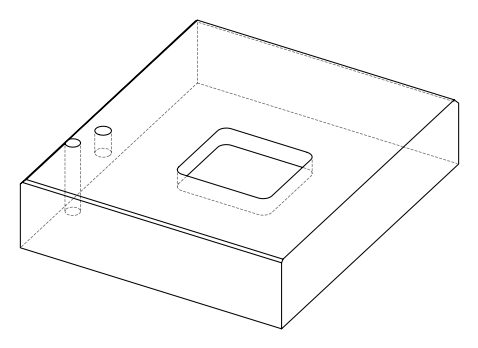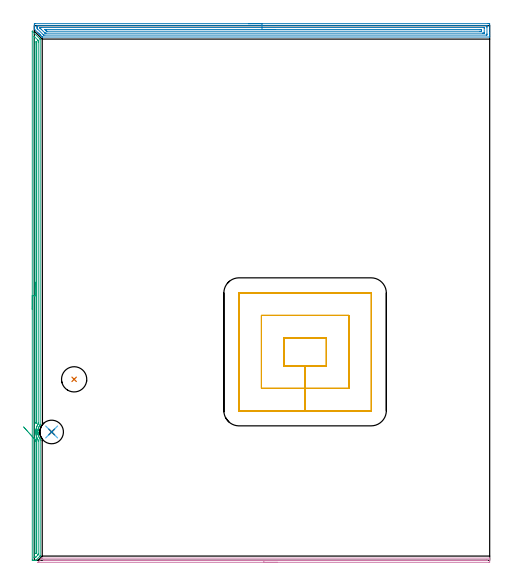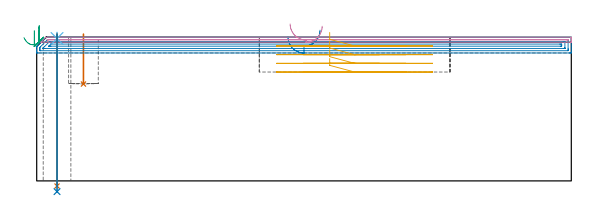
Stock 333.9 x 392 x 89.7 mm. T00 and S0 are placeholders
(PLAN: 8 operations, 5 tool changes, 33.1 min)
(1 INDEXABLE_INSERT_DRILL_BLIND_HOLE_FROM_SOLID | STEP1POCKET | NXT0302_008 | 0.13 min | 7779 mm3)
(2 AREA_MILL | FG_CHAMFER_SURFACE | UGT0205_001 | 10.84 min | 16033 mm3)
(3 AREA_MILL_1 | FG_CHAMFER_SURFACE_1 | UGT0205_001 | 9.41 min | 6472 mm3)
(4 AREA_MILL_2 | FG_CHAMFER_SURFACE_2 | UGT0205_001 | 5.41 min | 1576 mm3)
(5 MILL_RECTANGULAR_POCKET | POCKET_RECTANGULAR_STRAIGHT | UGT0201_105 | Follow Part, ap 5.5, ae 75% | 6.46 min | 278141 mm3)
(6 SPOT_DRILL | STEP1HOLE | NXT0321_9005460120000 | 0.03 min | 4 mm3)
(7 DRILL_THROUGH_HOLE_INTO_CENTER | STEP1HOLE | NXT0301_065 | 0.38 min | 6228 mm3)
(8 DRILL_TO_ENLARGE_THROUGH_HOLE | STEP1HOLE | UGT0301_244 | 0.4 min | 14836 mm3)
(TOOL NXT0302_008 | Index. Insert Drill 18.5mm [880-D1850L25-05] | D18.5 PA176 FL93 Z2)
(TOOL UGT0205_001 | Chamfer Mill 20 x 3 x 45 deg. | D20 FL50 Z2)
(TOOL UGT0201_105 | End Mill 22 mm | D22 FL25 Z2)
(TOOL NXT0321_9005460120000 | NC Spot Drill, 142deg, 12mm, Carbide, Uncoated | D12 PA142 FL30 Z2)
(TOOL NXT0301_065 | Carbide Drill 9.4mm [860.1-0940-075A1-MM 2214] | D9.4 PA140 FL98 Z2)
(TOOL UGT0301_244 | Twist Drill 17.3 mm | D17.3 PA118 FL130 Z2)
(OP 1 INDEXABLE_INSERT_DRILL_BLIND_HOLE_FROM_SOLID)
G17 G21 G94 G90
T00 M6
G54
G17 G0 G90 X29.2 Y132.7 S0 M3
G43 Z99.7 H1
G94 G81 G98 Z60.5 F250. R91.7
G80
M5
M2
(OP 2 AREA_MILL)
G17 G21 G94 G90
T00 M6
G54
G17 G0 G90 X156.95 Y393.5 S1061 M3
G43 Z99.7 H0
Z89.9
G94 G1 X156.988 Z89.029 F250.
X157.102 Z88.164
X157.291 Z87.312
X157.553 Z86.48
X157.887 Z85.674
X158.29 Z84.9
X158.758 Z84.164
X159.29 Z83.472
X159.879 Z82.829
X160.522 Z82.24
X161.214 Z81.709
X161.95 Z81.24
X162.724 Z80.837
X163.53 Z80.503
X164.362 Z80.241
X165.214 Z80.052
X166.078 Z79.938
X166.95 Z79.9
X332.783
X333.27 Y393.499 Z79.901
X333.753 Y393.495 Z79.903
X333.891 Y393.492 Z79.906
X333.9 Y393.018 Z80.379
Y386.833 Z86.562
Y385.426 Z87.97
Y385.065 Z88.33
Y384.343 Z89.056
Y384.094 Z89.306
Y383.716 Z89.674
X333.892 Y383.703 Z89.688
X333.718 Y383.7 Z89.7
X5.995
X5.805 Y383.704 Z89.69
X5.729 Y383.77 Z89.628
X4.876 Y384.624 Z88.775
X4.433 Y385.065 Z88.331
X4.234 Y385.266 Z88.134
X4.207 Y385.293 Z88.107
X3.549 Y385.949 Z87.448
X3.38 Y386.12 Z87.28
X3.312 Y386.187 Z87.212
X2.666 Y386.833 Z86.564
X2.526 Y386.973 Z86.426
X0.354 Y389.146 Z84.253
X0.183 Y389.317 Z84.082
X0.022 Y389.484 Z83.916
X0.01 Y389.499 Z83.901
X0. Y390.206 Z83.194
Y391.612 Z81.785
Y392.134 Z81.262
Y392.496 Z80.902
X0.004 Y393.018 Z80.377
X0.009 Y393.491 Z79.905
X0.148 Y393.494 Z79.902
X0.63 Y393.5 Z79.9
X166.95
Y392.086 Z81.314
X331.532 Y392.085 Z81.315
X331.875 Y392.079 Z81.321
X331.89 Y391.968 Z81.432
X331.897 Y391.724 Z81.676
X331.9 Y391.251 Z82.149
Y390.838 Z82.562
X331.899 Y385.949 Z87.451
X331.898 Y385.538 Z87.862
X331.89 Y385.13 Z88.27
X331.482 Y385.116 Z88.284
X331.432 Y385.115 Z88.285
X7.734 Y385.114 Z88.286
X6.889 Y385.12 Z88.28
X6.833 Y385.121 Z88.279
X6.645 Y385.307 Z88.093
X6.451 Y385.499 Z87.901
X2.418 Y389.532 Z83.868
X2.01 Y389.956 Z83.444
X2.005 Y390.367 Z83.033
X2.001 Y390.78 Z82.62
Y391.251 Z82.149
X2.002 Y391.662 Z81.738
X2.01 Y392.07 Z81.33
X2.418 Y392.084 Z81.316
X2.468 Y392.085 Z81.315
X166.95 Y392.086 Z81.314
Y390.672 Z82.729
X329.386 Y390.671
X329.693 Y390.67 Z82.73
X329.796 Y390.668 Z82.732
X329.876 Y390.665 Z82.735
X329.89 Y390.661 Z82.739
X329.894 Y390.629 Z82.771
X329.897 Y390.571 Z82.829
X329.899 Y390.367 Z83.033
X329.9 Y390.163 Z83.237
X329.899 Y386.63 Z86.77
X329.894 Y386.561 Z86.839
X329.89 Y386.54 Z86.86
X329.882 Y386.535 Z86.865
X329.847 Y386.533 Z86.867
X329.693 Y386.53 Z86.87
X329.107 Y386.529 Z86.871
X328.799 Y386.528 Z86.872
X8.678 Y386.529 Z86.871
X8.087 Y386.533 Z86.867
X7.939 Y386.535 Z86.865
X7.863 Y386.548 Z86.852
X7.783 Y386.62 Z86.78
X7.568 Y386.833 Z86.567
X4.916 Y389.484 Z83.916
X4.207 Y390.196 Z83.204
X4.043 Y390.367 Z83.033
X4.01 Y390.42 Z82.98
X4.006 Y390.47 Z82.93
X4.002 Y390.57 Z82.83
X4.006 Y390.639 Z82.761
X4.01 Y390.66 Z82.74
X4.018 Y390.665 Z82.735
X4.053 Y390.667 Z82.733
X4.207 Y390.67 Z82.73
X4.793 Y390.671 Z82.729
X5.101
X166.95 Y390.672
Y389.257 Z84.143
X327.011
X327.241 Y389.256 Z84.144
X327.768 Y389.252 Z84.148
X327.89 Y389.25 Z84.15
X327.894 Y389.04 Z84.36
X327.9 Y388.605 Z84.795
X327.892 Y388.161 Z85.239
X327.888 Y387.95 Z85.45
X327.672 Y387.947 Z85.453
X327.011 Y387.943 Z85.457
X326.782
X9.342
X9.01 Y387.945 Z85.455
X8.928 Y387.948 Z85.452
X8.912 Y387.949 Z85.451
X8.881 Y387.975 Z85.425
X8.825 Y388.027 Z85.373
X8.678 Y388.171 Z85.229
X8.249 Y388.6 Z84.8
X7.783 Y389.067 Z84.333
X7.639 Y389.218 Z84.182
X7.615 Y389.245 Z84.155
X7.652 Y389.25 Z84.15
X7.783 Y389.253 Z84.147
X8.014 Y389.256 Z84.144
X8.678 Y389.257 Z84.143
X8.907
X166.95
X167.822 Z84.181
X168.686 Z84.295
X169.538 Z84.483
X170.37 Z84.746
X171.176 Z85.08
X171.95 Z85.482
X172.686 Z85.951
X173.378 Z86.482
X174.021 Z87.072
X174.61 Z87.715
X175.142 Z88.407
X175.61 Z89.143
X176.013 Z89.917
X176.347 Z90.723
X176.609 Z91.555
X176.798 Z92.406
X176.912 Z93.271
X176.95 Z94.143
G0 Z99.7
M5
M2
(OP 3 AREA_MILL_1)
G17 G21 G94 G90
T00 M6
G54
G17 G0 G90 X-1.5 Y184. S1061 M3
G43 Z99.7 H0
Z93.9
G94 G1 Y184.038 Z93.028 F250.
Y184.152 Z92.164
Y184.341 Z91.312
Y184.603 Z90.48
Y184.937 Z89.674
Y185.34 Z88.9
Y185.809 Z88.164
Y186.34 Z87.472
Y186.929 Z86.829
Y187.572 Z86.24
Y188.264 Z85.708
Y189. Z85.24
Y189.774 Z84.837
Y190.58 Z84.503
Y191.412 Z84.241
Y192.264 Z84.052
Y193.128 Z83.938
Y194. Z83.9
X-1.499 Y387.83 Z83.899
Y387.927
X-1.495 Y387.977 Z83.902
X-1.494 Y387.983 Z83.903
X-1.455 Y387.956 Z83.942
X4.029 Y382.471 Z89.429
X4.226 Y382.272 Z89.623
X4.297 Y382.195 Z89.689
X4.3 Y382.024 Z89.7
Y99.765
X4.293 Y99.315 Z89.693
X4.262 Y99.266 Z89.661
X4.236 Y99.227 Z89.635
X4.021 Y98.918 Z89.421
X3.748 Y98.475 Z89.148
X3.72 Y98.425 Z89.12
X3.498 Y98.025 Z88.895
X3.345 Y97.717 Z88.745
X3.11 Y97.132 Z88.506
X2.957 Y96.687 Z88.352
X2.828 Y96.239 Z88.224
X2.817 Y96.192 Z88.213
X2.726 Y95.794 Z88.123
X2.653 Y95.383 Z88.053
X2.647 Y95.346 Z88.046
X2.642 Y95.298 Z88.039
X2.604 Y94.997 Z88.004
X2.593 Y94.9 Z87.993
X2.565 Y94.454 Z87.962
X2.56 Y94.007 Z87.951
X2.564 Y93.93
X2.566 Y93.875 Z87.955
Y93.874
X2.569 Y93.804 Z87.957
X2.578 Y93.561 Z87.968
X2.582 Y93.512 Z87.972
X2.602 Y93.25 Z88.001
X2.615 Y93.114 Z88.013
X2.679 Y92.668 Z88.075
X2.689 Y92.619 Z88.085
X2.765 Y92.22 Z88.165
X2.777 Y92.173 Z88.176
X2.877 Y91.775 Z88.275
X2.892 Y91.726 Z88.29
X3.014 Y91.327 Z88.414
X3.178 Y90.882 Z88.574
X3.346 Y90.484 Z88.744
X3.599 Y89.99 Z88.996
X3.863 Y89.539 Z89.258
X4.147 Y89.097 Z89.546
X4.184 Y89.046 Z89.582
X4.296 Y88.892 Z89.689
X4.3 Y88.153 Z89.7
Y3.296
X4.297 Y3.105 Z89.689
X4.215 Y3.014 Z89.612
X1.338 Y0.138 Z86.737
X1.201 Y0.01 Z86.595
X1.069 Y0. Z86.469
X0.321 Z85.721
X-0.34 Z85.055
X-1.21 Y0.001 Z84.187
X-1.491 Y0.004 Z83.906
X-1.493 Y0.024 Z83.904
X-1.5 Y0.319 Z83.9
Y194.
X-0.086 Z85.314
X-0.085 Y383.985 Z85.315
X-0.084 Y384.072 Z85.316
X-0.081 Y384.114 Z85.319
X-0.08 Y384.118 Z85.32
X-0.068 Y384.109 Z85.332
X0.238 Y383.811 Z85.638
X2.59 Y381.46 Z87.99
X2.753 Y381.294 Z88.153
X2.833 Y381.209 Z88.233
X2.872 Y381.167 Z88.272
X2.879 Y381.131 Z88.279
X2.884 Y380.501 Z88.284
X2.885 Y380.238 Z88.285
X2.886 Y379.606 Z88.286
Y100.919
X2.885 Y100.658 Z88.285
X2.882 Y100.342 Z88.282
X2.879 Y100.184 Z88.279
X2.873 Y100.114 Z88.273
X2.846 Y100.066 Z88.246
X2.674 Y99.765 Z88.074
X2.527 Y99.501 Z87.927
X2.27 Y99.028 Z87.67
X2.219 Y98.924 Z87.619
X2.195 Y98.871 Z87.595
X1.959 Y98.298 Z87.359
X1.834 Y97.978 Z87.234
X1.721 Y97.649 Z87.121
X1.545 Y97.085 Z86.945
X1.526 Y97.02 Z86.926
X1.512 Y96.969 Z86.912
X1.4 Y96.497 Z86.8
X1.349 Y96.244 Z86.749
X1.339 Y96.192 Z86.739
X1.278 Y95.809 Z86.678
X1.233 Y95.47 Z86.633
X1.213 Y95.298 Z86.613
X1.163 Y94.649 Z86.563
X1.155 Y94.405 Z86.555
Y93.764
X1.165 Y93.512 Z86.565
X1.224 Y92.799 Z86.624
X1.248 Y92.619 Z86.648
X1.305 Y92.227 Z86.705
X1.393 Y91.733 Z86.793
X1.4 Y91.698 Z86.8
X1.577 Y91.01 Z86.977
X1.629 Y90.832 Z87.029
X1.738 Y90.485 Z87.138
X1.937 Y89.939 Z87.337
X2.27 Y89.183 Z87.67
X2.336 Y89.046 Z87.736
X2.409 Y88.903 Z87.809
X2.834 Y88.153 Z88.234
X2.879 Y88.07 Z88.279
X2.881 Y87.994 Z88.281
X2.884 Y87.836 Z88.284
X2.885 Y87.521 Z88.285
X2.886 Y87.259 Z88.286
Y5.082
X2.884 Y4.452 Z88.284
X2.88 Y4.189 Z88.28
X2.879 Y4.154 Z88.279
X2.859 Y4.12 Z88.259
X2.801 Y4.057 Z88.201
X2.712 Y3.963 Z88.112
X1.4 Y2.65 Z86.8
X1.278 Y2.528 Z86.678
X1.152 Y2.403 Z86.552
X0.832 Y2.093 Z86.232
X0.724 Y2.01 Z86.124
X0.53 Y2.007 Z85.93
X0.05 Y2.002 Z85.45
X-0.057 Y2.008 Z85.343
X-0.078 Y2.01 Z85.322
X-0.08 Y2.047 Z85.32
X-0.084 Y2.14 Z85.316
X-0.085 Y2.403 Z85.315
X-0.086 Y194. Z85.314
X1.328 Z86.728
X1.329 Y379.418 Z86.729
X1.333 Y380.238 Z86.733
X1.334 Y380.243 Z86.734
X1.355 Y380.238 Z86.755
X1.4 Y380.189 Z86.8
X1.465 Y379.345 Z86.865
X1.468 Y379.275 Z86.868
X1.471 Y378.452 Z86.871
X1.472 Y378.378 Z86.872
X1.471 Y102.371 Z86.871
X1.467 Y101.551 Z86.867
X1.465 Y101.484 Z86.865
X1.4 Y100.741 Z86.8
X1.375 Y100.683 Z86.775
X1.363 Y100.658 Z86.763
X1.345 Y100.632 Z86.745
X1.337 Y100.622 Z86.737
X1.333 Y100.638 Z86.733
X1.33 Y100.658 Z86.73
X1.329 Y100.677 Z86.729
Y100.731
X1.328 Y194. Z86.728
Y194.872 Z86.766
Y195.737 Z86.88
Y196.588 Z87.069
Y197.42 Z87.331
Y198.226 Z87.665
Y199. Z88.068
Y199.736 Z88.537
Y200.428 Z89.068
Y201.071 Z89.657
Y201.661 Z90.301
Y202.192 Z90.993
Y202.66 Z91.728
Y203.063 Z92.502
Y203.397 Z93.308
Y203.659 Z94.14
Y203.848 Z94.992
Y203.962 Z95.857
Y204. Z96.728
G0 Z99.7
X-7.941 Y97.909
Z89.488
G1 X-7.596 Y97.525 Z88.784
X-7.212 Y97.097 Z88.129
X-6.79 Y96.629 Z87.525
X-6.335 Y96.123 Z86.98
X-5.85 Y95.583 Z86.495
X-5.339 Y95.014 Z86.076
X-4.805 Y94.42 Z85.725
X-4.253 Y93.806 Z85.444
X-3.686 Y93.176 Z85.237
X-3.11 Y92.535 Z85.105
X-2.527 Y91.887 Z85.048
X-1.944 Y91.239 Z85.067
X-1.365 Y90.594 Z85.162
X-0.793 Y89.958 Z85.333
X-0.233 Y89.335 Z85.577
X0.311 Y88.73 Z85.894
X0.834 Y88.148 Z86.28
X1.332 Y87.594 Z86.732
X1.337 Y87.588 Z86.737
X1.364 Y87.546 Z86.764
X1.4 Y87.483 Z86.8
X1.441 Y87.4 Z86.841
X1.465 Y87.33 Z86.865
X1.468 Y87.259 Z86.868
X1.47 Y87.188 Z86.87
X1.471 Y86.366 Z86.871
Y6.796
X1.468 Y5.976 Z86.868
X1.465 Y5.909 Z86.865
X1.4 Y5.111 Z86.8
X1.39 Y5.093 Z86.79
X1.382 Y5.082 Z86.782
X1.355 Y5.066 Z86.755
X1.334 Y5.062 Z86.734
X1.332 Y5.082 Z86.732
X1.33 Y5.112 Z86.73
X1.329 Y5.156 Z86.729
Y87.406
X1.331 Y87.553 Z86.731
X1.332 Y87.594 Z86.732
X1.365 Y88.462 Z86.803
X1.397 Y89.322 Z86.949
X1.428 Y90.165 Z87.169
X1.459 Y90.986 Z87.463
X1.489 Y91.779 Z87.826
X1.517 Y92.536 Z88.258
X1.544 Y93.254 Z88.754
X1.569 Y93.925 Z89.31
X1.592 Y94.545 Z89.923
X1.614 Y95.11 Z90.588
X1.633 Y95.614 Z91.3
X1.649 Y96.055 Z92.053
X1.663 Y96.428 Z92.841
X1.674 Y96.731 Z93.659
X1.683 Y96.962 Z94.5
X1.689 Y97.119 Z95.358
X1.692 Y97.2 Z96.227
Y97.206 Z97.099
G0 Z99.7
M5
M2
(OP 4 AREA_MILL_2)
G17 G21 G94 G90
T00 M6
G54
G17 G0 G90 X178.3 Y-1.5 S1061 M3
G43 Z99.7 H0
Z96.6
G94 G1 X178.262 Z95.728 F250.
X178.148 Z94.863
X177.959 Z94.012
X177.697 Z93.18
X177.363 Z92.374
X176.96 Z91.6
X176.492 Z90.864
X175.96 Z90.172
X175.371 Z89.529
X174.728 Z88.94
X174.036 Z88.408
X173.3 Z87.94
X172.526 Z87.537
X171.72 Z87.203
X170.888 Z86.941
X170.037 Z86.752
X169.172 Z86.638
X168.3 Z86.6
X2.838
X2.756 Y-1.496 Z86.603
X2.719 Y-1.492 Z86.604
X2.811 Y-1.388 Z86.71
X5.565 Y1.365 Z89.464
X5.729 Y1.527 Z89.624
X5.805 Y1.596 Z89.689
X6.012 Y1.6 Z89.7
X333.718
X333.89 Y1.597 Z89.688
X333.897 Y1.5 Z89.592
X333.9 Y1.397 Z89.496
Y1.19 Z89.29
Y0.483 Z88.578
Y-0.737 Z87.36
X333.894 Y-1.251 Z86.844
X333.89 Y-1.493 Z86.601
X333.526 Y-1.498 Z86.6
X333.271 Y-1.5
X168.3
Y-0.086 Z88.014
X7.186
X6.906 Y-0.085 Z88.015
X6.595 Y-0.082 Z88.018
X6.587 Y-0.079 Z88.021
Y-0.075 Z88.025
X6.618 Y-0.039 Z88.061
X6.806 Y0.147 Z88.247
X6.838 Y0.176 Z88.276
X6.857 Y0.179 Z88.279
X6.906 Y0.182 Z88.282
X7.214 Y0.185 Z88.285
X331.482
X331.791 Y0.184 Z88.284
X331.857 Y0.181 Z88.281
X331.884 Y0.179 Z88.279
X331.89 Y0.167 Z88.267
X331.896 Y0.083 Z88.183
X331.89 Y-0.065 Z88.035
X331.883 Y-0.079 Z88.021
X331.849 Y-0.081 Z88.019
X331.762 Y-0.083 Z88.017
X331.482 Y-0.085 Z88.015
X331.175 Y-0.086 Z88.014
X168.3
X167.428 Z88.052
X166.564 Z88.166
X165.712 Z88.355
X164.88 Z88.617
X164.074 Z88.951
X163.3 Z89.354
X162.564 Z89.823
X161.872 Z90.354
X161.229 Z90.943
X160.64 Z91.586
X160.109 Z92.278
X159.64 Z93.014
X159.237 Z93.788
X158.903 Z94.594
X158.641 Z95.426
X158.452 Z96.278
X158.338 Z97.143
X158.3 Z98.014
G0 Z99.7
M5
M2
(OP 5 MILL_RECTANGULAR_POCKET)
G17 G21 G94 G90
T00 M6
G54
G17 G0 G90 X183. Y158.492 S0 M3
G43 Z99.7 H0
Z92.7
G94 G1 Y142.6 Z88.442 F250.
X198.55 Z84.275
X214.1 F500.
Y163.1
X183.
Y142.6
X198.55
Y126.1
X230.6
Y179.6
X166.5
Y126.1
X198.55
Y109.6
X247.
X247.055 Y109.605
X247.095 Y109.645
X247.1 Y109.7
Y196.
X247.095 Y196.055
X247.055 Y196.095
X247. Y196.1
X150.1
X150.045 Y196.095
X150.005 Y196.055
X150. Y196.
Y109.7
X150.005 Y109.645
X150.045 Y109.605
X150.1 Y109.6
X198.55
X199.55
G0 X183. Y158.492 Z87.275
G1 Y142.6 Z83.017 F250.
X198.55 Z78.85
X214.1 F500.
Y163.1
X183.
Y142.6
X198.55
Y126.1
X230.6
Y179.6
X166.5
Y126.1
X198.55
Y109.6
X247.
X247.055 Y109.605
X247.095 Y109.645
X247.1 Y109.7
Y196.
X247.095 Y196.055
X247.055 Y196.095
X247. Y196.1
X150.1
X150.045 Y196.095
X150.005 Y196.055
X150. Y196.
Y109.7
X150.005 Y109.645
X150.045 Y109.605
X150.1 Y109.6
X198.55
X199.55
G0 X183. Y158.492 Z81.85
G1 Y142.6 Z77.592 F250.
X198.55 Z73.425
X214.1 F500.
Y163.1
X183.
Y142.6
X198.55
Y126.1
X230.6
Y179.6
X166.5
Y126.1
X198.55
Y109.6
X247.
X247.055 Y109.605
X247.095 Y109.645
X247.1 Y109.7
Y196.
X247.095 Y196.055
X247.055 Y196.095
X247. Y196.1
X150.1
X150.045 Y196.095
X150.005 Y196.055
X150. Y196.
Y109.7
X150.005 Y109.645
X150.045 Y109.605
X150.1 Y109.6
X198.55
X199.55
G0 X183. Y158.492 Z76.425
G1 Y142.6 Z72.167 F250.
X198.55 Z68.
X214.1 F500.
Y163.1
X183.
Y142.6
X198.55
Y126.1
X230.6
Y179.6
X166.5
Y126.1
X198.55
Y109.6
X247.
X247.055 Y109.605
X247.095 Y109.645
X247.1 Y109.7
Y196.
X247.095 Y196.055
X247.055 Y196.095
X247. Y196.1
X150.1
X150.045 Y196.095
X150.005 Y196.055
X150. Y196.
Y109.7
X150.005 Y109.645
X150.045 Y109.605
X150.1 Y109.6
X198.55
X199.55
G0 Z99.7
M5
M2
(OP 6 SPOT_DRILL)
G17 G21 G94 G90
T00 M6
G54
G17 G0 G90 X12.7 Y94.1 S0 M3
G43 Z99.7 H0
G94 G81 G98 Z88.955 F250. R92.7
G80
M5
M2
(OP 7 DRILL_THROUGH_HOLE_INTO_CENTER)
G17 G21 G94 G90
T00 M6
G54
G17 G0 G90 X12.7 Y94.1 S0 M3
G43 Z99.7 H1
G94 G73 G98 Z-3.211 F250. Q9.291 R91.7
G80
M5
M2
(OP 8 DRILL_TO_ENLARGE_THROUGH_HOLE)
G17 G21 G94 G90
T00 M6
G54
G17 G0 G90 X12.7 Y94.1 S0 M3
G43 Z99.7 H0
G94 G73 G98 Z-6.697 F250. Q16.066 R91.7
G80
M5
M2
